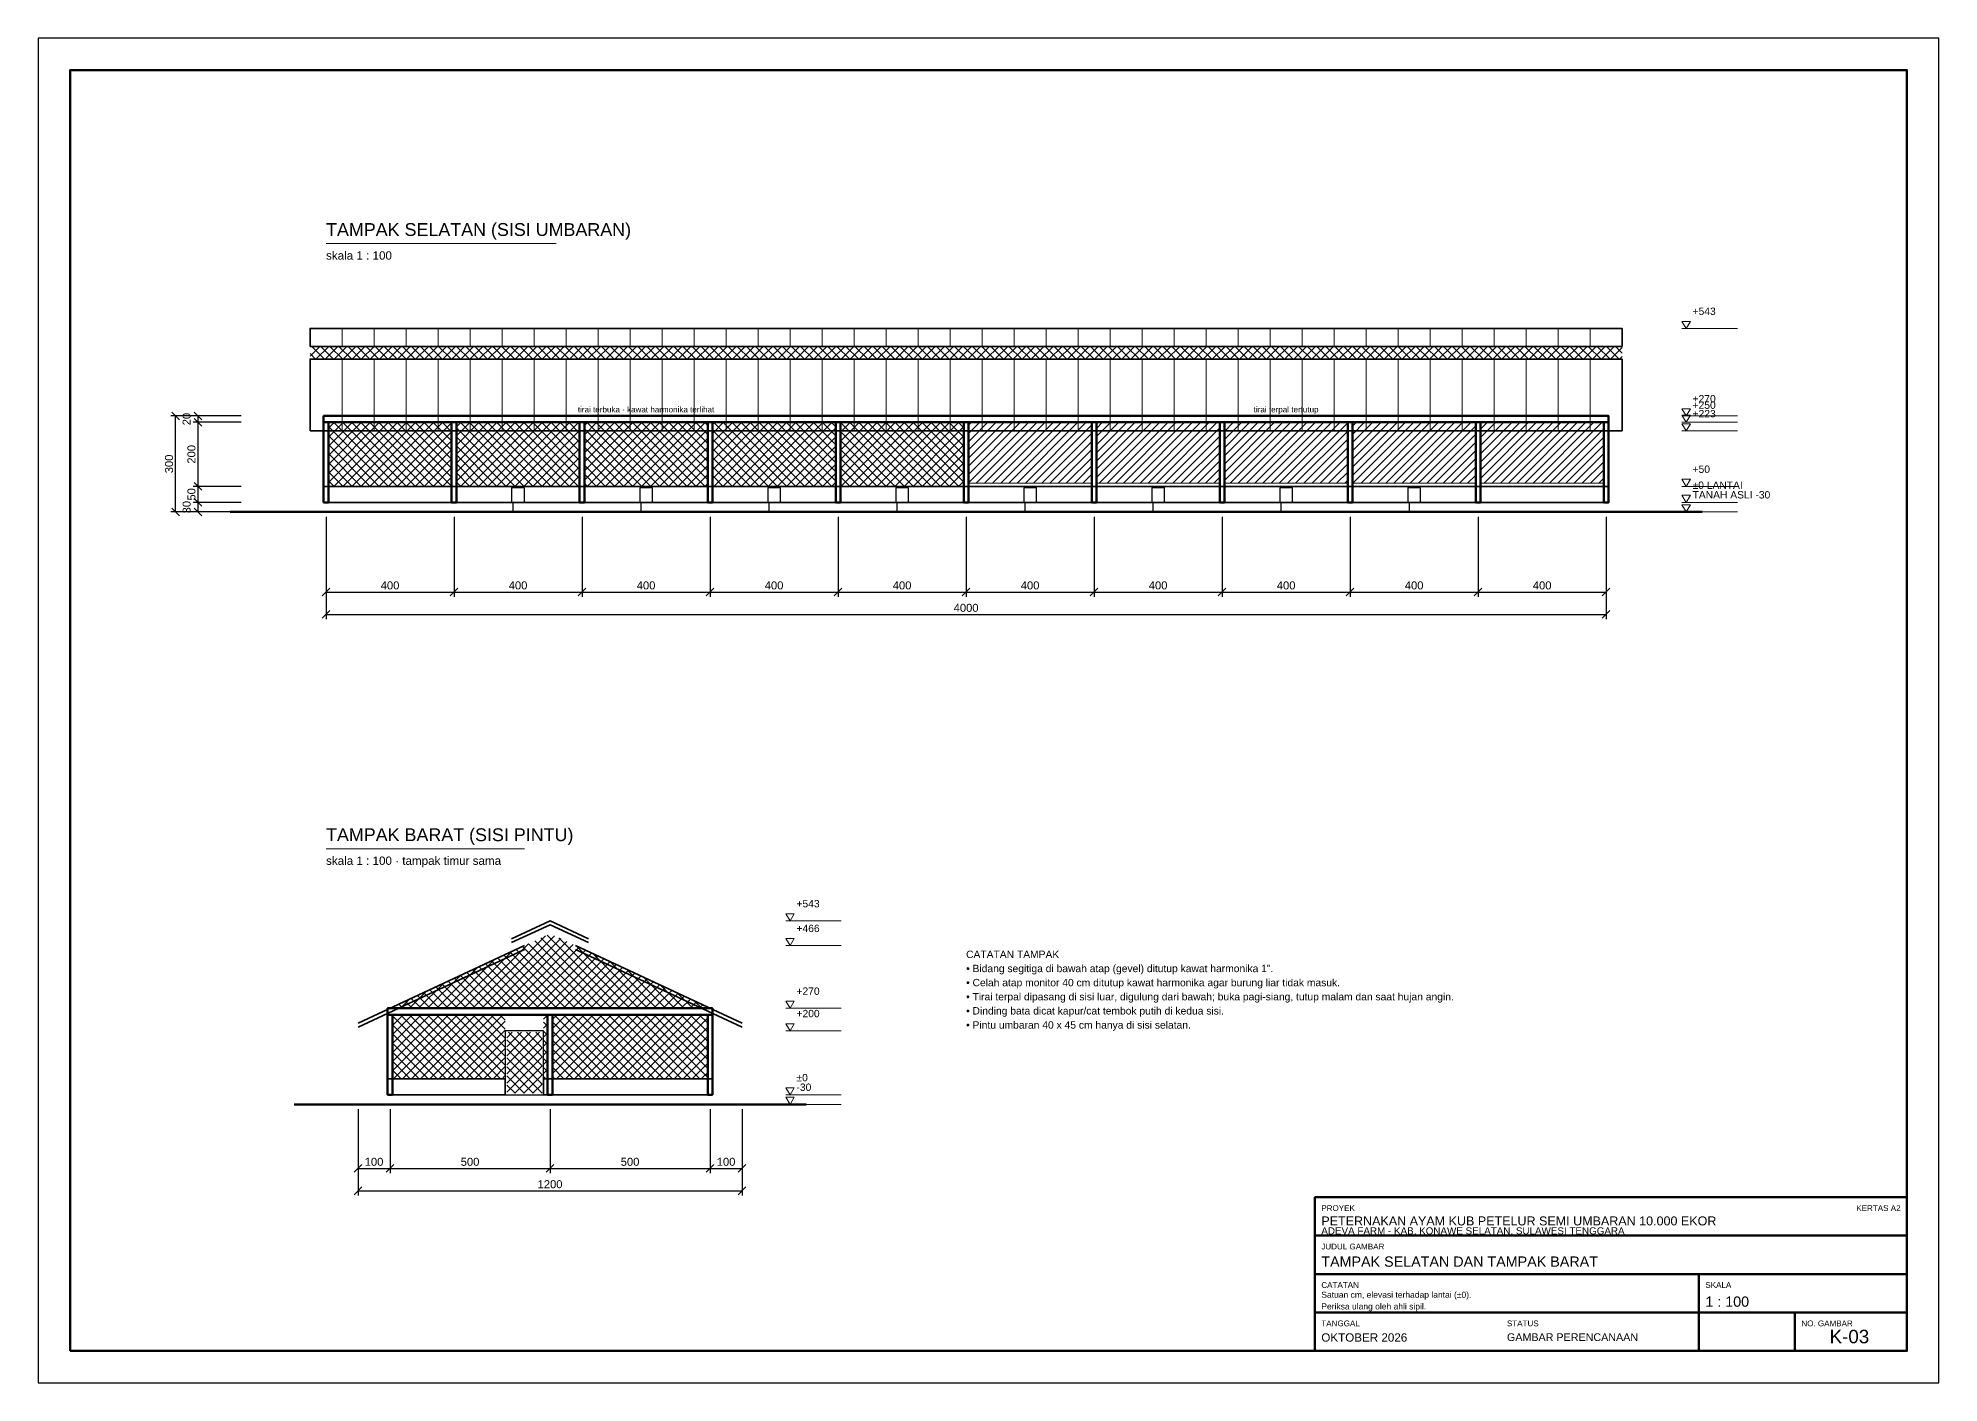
# Model space of a CAD drawing. Header units: centimetres. Extents: x 0 to 31918, y 0 to 4200.
# Drawn here: x 12880 to 18820, y 0 to 4200 of the extents above; entities that cross this region are included whole.
import ezdxf
from ezdxf.enums import TextEntityAlignment as Align

# ---------------------------------------------------------------- set-up
doc = ezdxf.new("R2010")
doc.units = ezdxf.units.CM
for name, color, linetype, lineweight in [('A-ATAP', 5, 'CONTINUOUS', 35), ('A-DIM', 140, 'CONTINUOUS', 13), ('A-DINDING', 32, 'CONTINUOUS', 35), ('A-FRAME', 7, 'CONTINUOUS', 50), ('A-HATCH', 8, 'CONTINUOUS', 9), ('A-KAYU', 32, 'CONTINUOUS', 25), ('A-PERABOT', 8, 'CONTINUOUS', 18), ('A-STRUKTUR', 7, 'CONTINUOUS', 50), ('A-TANAH', 34, 'CONTINUOUS', 18), ('A-TEKS', 7, 'CONTINUOUS', 18)]:
    doc.layers.add(name, color=color, linetype=linetype, lineweight=lineweight)
doc.styles.add('ARIAL', font='arial.ttf')
doc.dimstyles.new('D100', dxfattribs={"dimtxt": 25, "dimasz": 20, "dimexe": 15, "dimexo": 15, "dimgap": 8, "dimtad": 1, "dimdec": 0, "dimtxsty": 'ARIAL', "dimtsz": 12, "dimcen": 2.5, "dimclrd": 140, "dimclre": 140, "dimclrt": 250, "dimazin": 3, "dimtfac": 1, "dimtmove": 0, "dimatfit": 3})

msp = doc.modelspace()

# ---------------------------------------------------------------- hatches: boundary and pattern name
at = {"layer": 'A-HATCH'}
h = msp.add_hatch(dxfattribs=at)
h.set_pattern_fill('ANSI37', scale=6.3)
h.paths.add_polyline_path([(13730, 3197.2), (17830, 3197.2), (17830, 3237.2), (13730, 3237.2)])
h = msp.add_hatch(dxfattribs=at)
h.set_pattern_fill('ANSI37', scale=6.3)
h.paths.add_polyline_path([(13787.5, 2800), (14172.5, 2800), (14172.5, 3000), (13787.5, 3000)])
h = msp.add_hatch(dxfattribs=at)
h.set_pattern_fill('ANSI37', scale=6.3)
h.paths.add_polyline_path([(14187.5, 2800), (14572.5, 2800), (14572.5, 3000), (14187.5, 3000)])
h = msp.add_hatch(dxfattribs=at)
h.set_pattern_fill('ANSI37', scale=6.3)
h.paths.add_polyline_path([(14587.5, 2800), (14972.5, 2800), (14972.5, 3000), (14587.5, 3000)])
h = msp.add_hatch(dxfattribs=at)
h.set_pattern_fill('ANSI37', scale=6.3)
h.paths.add_polyline_path([(14987.5, 2800), (15372.5, 2800), (15372.5, 3000), (14987.5, 3000)])
h = msp.add_hatch(dxfattribs=at)
h.set_pattern_fill('ANSI37', scale=6.3)
h.paths.add_polyline_path([(15387.5, 2800), (15772.5, 2800), (15772.5, 3000), (15387.5, 3000)])
h = msp.add_hatch(dxfattribs=at)
h.set_pattern_fill('ANSI31', scale=5.7)
h.paths.add_polyline_path([(15787.5, 2810), (16172.5, 2810), (16172.5, 3000), (15787.5, 3000)])
h = msp.add_hatch(dxfattribs=at)
h.set_pattern_fill('ANSI31', scale=5.7)
h.paths.add_polyline_path([(16187.5, 2810), (16572.5, 2810), (16572.5, 3000), (16187.5, 3000)])
h = msp.add_hatch(dxfattribs=at)
h.set_pattern_fill('ANSI31', scale=5.7)
h.paths.add_polyline_path([(16587.5, 2810), (16972.5, 2810), (16972.5, 3000), (16587.5, 3000)])
h = msp.add_hatch(dxfattribs=at)
h.set_pattern_fill('ANSI31', scale=5.7)
h.paths.add_polyline_path([(16987.5, 2810), (17372.5, 2810), (17372.5, 3000), (16987.5, 3000)])
h = msp.add_hatch(dxfattribs=at)
h.set_pattern_fill('ANSI31', scale=5.7)
h.paths.add_polyline_path([(17387.5, 2810), (17772.5, 2810), (17772.5, 3000), (17387.5, 3000)])
h = msp.add_hatch(dxfattribs=at)
h.set_pattern_fill('ANSI37', scale=6.3)
h.paths.add_polyline_path([(13980, 1170), (14480, 1403.15), (14980, 1170)])
h = msp.add_hatch(dxfattribs=at)
h.set_pattern_fill('ANSI37', scale=6.3)
h.paths.add_polyline_path([(13987.5, 950), (14340, 950), (14340, 1150), (13987.5, 1150)])
h = msp.add_hatch(dxfattribs=at)
h.set_pattern_fill('ANSI37', scale=6.3)
h.paths.add_polyline_path([(14460, 950), (14472.5, 950), (14472.5, 1150), (14460, 1150)])
h = msp.add_hatch(dxfattribs=at)
h.set_pattern_fill('ANSI37', scale=6.3)
h.paths.add_polyline_path([(14487.5, 950), (14972.5, 950), (14972.5, 1150), (14487.5, 1150)])
h = msp.add_hatch(dxfattribs=at)
h.set_pattern_fill('ANSI37', scale=6.3)
h.paths.add_polyline_path([(14345, 905), (14455, 905), (14455, 1095), (14345, 1095)])

# ---------------------------------------------------------------- linework, layer by layer
at = {"layer": 'A-ATAP'}
for points in [[(13730, 3237.2), (17830, 3237.2), (17830, 3293.15), (13730, 3293.15)], [(13730, 2973.37), (17830, 2973.37), (17830, 3197.2), (13730, 3197.2)]]:
    msp.add_lwpolyline(points, close=True, dxfattribs=at)
for points in [[(14360, 1387.2), (14480, 1443.15), (14600, 1387.2)], [(14360, 1375.2), (14480, 1431.15), (14600, 1375.2)], [(13880, 1123.37), (14400, 1365.85)], [(13880, 1111.37), (14400, 1353.85)], [(14560, 1365.85), (15080, 1123.37)], [(14560, 1353.85), (15080, 1111.37)]]:
    msp.add_lwpolyline(points, dxfattribs=at)
at = {"layer": 'A-DIM'}
for p, q in [((18016.8, 3293.15), (18190, 3293.15)), ((18016.8, 3020), (18190, 3020)), ((18016.8, 3000), (18190, 3000)), ((18016.8, 2973.37), (18190, 2973.37)), ((18016.8, 2800), (18190, 2800)), ((18016.8, 2750), (18190, 2750)), ((18016.8, 2720), (18190, 2720)), ((15216.8, 1443.15), (15390, 1443.15)), ((15216.8, 1365.85), (15390, 1365.85)), ((15216.8, 1170), (15390, 1170)), ((15216.8, 1100), (15390, 1100)), ((15216.8, 900), (15390, 900)), ((15216.8, 870), (15390, 870))]:
    msp.add_line(p, q, dxfattribs=at)
for points in [[(18030, 3293.15), (18016.8, 3315.15), (18043.2, 3315.15)], [(18030, 3020), (18016.8, 3042), (18043.2, 3042)], [(18030, 3000), (18016.8, 3022), (18043.2, 3022)], [(18030, 2973.37), (18016.8, 2995.37), (18043.2, 2995.37)], [(18030, 2800), (18016.8, 2822), (18043.2, 2822)], [(18030, 2750), (18016.8, 2772), (18043.2, 2772)], [(18030, 2720), (18016.8, 2742), (18043.2, 2742)], [(15230, 1443.15), (15216.8, 1465.15), (15243.2, 1465.15)], [(15230, 1365.85), (15216.8, 1387.85), (15243.2, 1387.85)], [(15230, 1170), (15216.8, 1192), (15243.2, 1192)], [(15230, 1100), (15216.8, 1122), (15243.2, 1122)], [(15230, 900), (15216.8, 922), (15243.2, 922)], [(15230, 870), (15216.8, 892), (15243.2, 892)]]:
    msp.add_lwpolyline(points, close=True, dxfattribs=at)
at = {"layer": 'A-DINDING'}
for points in [[(13773, 2750), (17787, 2750), (17787, 2800), (13773, 2800)], [(13973, 900), (14340, 900), (14340, 950), (13973, 950)], [(14460, 900), (14987, 900), (14987, 950), (14460, 950)]]:
    msp.add_lwpolyline(points, close=True, dxfattribs=at)
at = {"layer": 'A-FRAME'}
for p, q in [((16870, 460), (18720, 460)), ((16870, 340), (18720, 340)), ((18070, 100), (18070, 340)), ((16870, 220), (18720, 220)), ((18370, 100), (18370, 220))]:
    msp.add_line(p, q, dxfattribs=at)
at = {"layer": 'A-FRAME', "lineweight": 25}
msp.add_lwpolyline([(12880, 0), (18820, 0), (18820, 4200), (12880, 4200)], close=True, dxfattribs=at)
at = {"layer": 'A-FRAME'}
for points in [[(12980, 100), (18720, 100), (18720, 4100), (12980, 4100)], [(16870, 100), (18720, 100), (18720, 580), (16870, 580)]]:
    msp.add_lwpolyline(points, close=True, dxfattribs=at)
at = {"layer": 'A-HATCH'}
for p, q in [((13830, 3237.2), (13830, 3293.15)), ((13930, 3237.2), (13930, 3293.15)), ((14030, 3237.2), (14030, 3293.15)), ((14130, 3237.2), (14130, 3293.15)), ((14230, 3237.2), (14230, 3293.15)), ((14330, 3237.2), (14330, 3293.15)), ((14430, 3237.2), (14430, 3293.15)), ((14530, 3237.2), (14530, 3293.15)), ((14630, 3237.2), (14630, 3293.15)), ((14730, 3237.2), (14730, 3293.15)), ((14830, 3237.2), (14830, 3293.15)), ((14930, 3237.2), (14930, 3293.15)), ((15030, 3237.2), (15030, 3293.15)), ((15130, 3237.2), (15130, 3293.15)), ((15230, 3237.2), (15230, 3293.15)), ((15330, 3237.2), (15330, 3293.15)), ((15430, 3237.2), (15430, 3293.15)), ((15530, 3237.2), (15530, 3293.15)), ((15630, 3237.2), (15630, 3293.15)), ((15730, 3237.2), (15730, 3293.15)), ((15830, 3237.2), (15830, 3293.15)), ((15930, 3237.2), (15930, 3293.15)), ((16030, 3237.2), (16030, 3293.15)), ((16130, 3237.2), (16130, 3293.15)), ((16230, 3237.2), (16230, 3293.15)), ((16330, 3237.2), (16330, 3293.15)), ((16430, 3237.2), (16430, 3293.15)), ((16530, 3237.2), (16530, 3293.15)), ((16630, 3237.2), (16630, 3293.15)), ((16730, 3237.2), (16730, 3293.15)), ((16830, 3237.2), (16830, 3293.15)), ((16930, 3237.2), (16930, 3293.15)), ((17030, 3237.2), (17030, 3293.15)), ((17130, 3237.2), (17130, 3293.15)), ((17230, 3237.2), (17230, 3293.15)), ((17330, 3237.2), (17330, 3293.15)), ((17430, 3237.2), (17430, 3293.15)), ((17530, 3237.2), (17530, 3293.15)), ((17630, 3237.2), (17630, 3293.15)), ((17730, 3237.2), (17730, 3293.15)), ((13830, 2973.37), (13830, 3197.2)), ((13930, 2973.37), (13930, 3197.2)), ((14030, 2973.37), (14030, 3197.2)), ((14130, 2973.37), (14130, 3197.2)), ((14230, 2973.37), (14230, 3197.2)), ((14330, 2973.37), (14330, 3197.2)), ((14430, 2973.37), (14430, 3197.2)), ((14530, 2973.37), (14530, 3197.2)), ((14630, 2973.37), (14630, 3197.2)), ((14730, 2973.37), (14730, 3197.2)), ((14830, 2973.37), (14830, 3197.2)), ((14930, 2973.37), (14930, 3197.2)), ((15030, 2973.37), (15030, 3197.2)), ((15130, 2973.37), (15130, 3197.2)), ((15230, 2973.37), (15230, 3197.2)), ((15330, 2973.37), (15330, 3197.2)), ((15430, 2973.37), (15430, 3197.2)), ((15530, 2973.37), (15530, 3197.2)), ((15630, 2973.37), (15630, 3197.2)), ((15730, 2973.37), (15730, 3197.2)), ((15830, 2973.37), (15830, 3197.2)), ((15930, 2973.37), (15930, 3197.2)), ((16030, 2973.37), (16030, 3197.2)), ((16130, 2973.37), (16130, 3197.2)), ((16230, 2973.37), (16230, 3197.2)), ((16330, 2973.37), (16330, 3197.2)), ((16430, 2973.37), (16430, 3197.2)), ((16530, 2973.37), (16530, 3197.2)), ((16630, 2973.37), (16630, 3197.2)), ((16730, 2973.37), (16730, 3197.2)), ((16830, 2973.37), (16830, 3197.2)), ((16930, 2973.37), (16930, 3197.2)), ((17030, 2973.37), (17030, 3197.2)), ((17130, 2973.37), (17130, 3197.2)), ((17230, 2973.37), (17230, 3197.2)), ((17330, 2973.37), (17330, 3197.2)), ((17430, 2973.37), (17430, 3197.2)), ((17530, 2973.37), (17530, 3197.2)), ((17630, 2973.37), (17630, 3197.2)), ((17730, 2973.37), (17730, 3197.2))]:
    msp.add_line(p, q, dxfattribs=at)
at = {"layer": 'A-KAYU'}
for p, q in [((14365, 2720), (14365, 2750)), ((14765, 2720), (14765, 2750)), ((15165, 2720), (15165, 2750)), ((15565, 2720), (15565, 2750)), ((15965, 2720), (15965, 2750)), ((16365, 2720), (16365, 2750)), ((16765, 2720), (16765, 2750)), ((17165, 2720), (17165, 2750))]:
    msp.add_line(p, q, dxfattribs=at)
for points in [[(14360, 2750), (14400, 2750), (14400, 2795), (14360, 2795)], [(14760, 2750), (14800, 2750), (14800, 2795), (14760, 2795)], [(15160, 2750), (15200, 2750), (15200, 2795), (15160, 2795)], [(15560, 2750), (15600, 2750), (15600, 2795), (15560, 2795)], [(15960, 2750), (16000, 2750), (16000, 2795), (15960, 2795)], [(16360, 2750), (16400, 2750), (16400, 2795), (16360, 2795)], [(16760, 2750), (16800, 2750), (16800, 2795), (16760, 2795)], [(17160, 2750), (17200, 2750), (17200, 2795), (17160, 2795)], [(14340, 900), (14460, 900), (14460, 1100), (14340, 1100)]]:
    msp.add_lwpolyline(points, close=True, dxfattribs=at)
at = {"layer": 'A-PERABOT'}
for points in [[(15787.5, 2810), (16172.5, 2810), (16172.5, 3000), (15787.5, 3000)], [(16187.5, 2810), (16572.5, 2810), (16572.5, 3000), (16187.5, 3000)], [(16587.5, 2810), (16972.5, 2810), (16972.5, 3000), (16587.5, 3000)], [(16987.5, 2810), (17372.5, 2810), (17372.5, 3000), (16987.5, 3000)], [(17387.5, 2810), (17772.5, 2810), (17772.5, 3000), (17387.5, 3000)]]:
    msp.add_lwpolyline(points, close=True, dxfattribs=at)
at = {"layer": 'A-STRUKTUR'}
for points in [[(13772.5, 3000), (17787.5, 3000), (17787.5, 3020), (13772.5, 3020)], [(13772.5, 2750), (13787.5, 2750), (13787.5, 3000), (13772.5, 3000)], [(14172.5, 2750), (14187.5, 2750), (14187.5, 3000), (14172.5, 3000)], [(14572.5, 2750), (14587.5, 2750), (14587.5, 3000), (14572.5, 3000)], [(14972.5, 2750), (14987.5, 2750), (14987.5, 3000), (14972.5, 3000)], [(15372.5, 2750), (15387.5, 2750), (15387.5, 3000), (15372.5, 3000)], [(15772.5, 2750), (15787.5, 2750), (15787.5, 3000), (15772.5, 3000)], [(16172.5, 2750), (16187.5, 2750), (16187.5, 3000), (16172.5, 3000)], [(16572.5, 2750), (16587.5, 2750), (16587.5, 3000), (16572.5, 3000)], [(16972.5, 2750), (16987.5, 2750), (16987.5, 3000), (16972.5, 3000)], [(17372.5, 2750), (17387.5, 2750), (17387.5, 3000), (17372.5, 3000)], [(17772.5, 2750), (17787.5, 2750), (17787.5, 3000), (17772.5, 3000)], [(13972.5, 1150), (14987.5, 1150), (14987.5, 1170), (13972.5, 1170)], [(13972.5, 900), (13987.5, 900), (13987.5, 1150), (13972.5, 1150)], [(14472.5, 900), (14487.5, 900), (14487.5, 1150), (14472.5, 1150)], [(14972.5, 900), (14987.5, 900), (14987.5, 1150), (14972.5, 1150)]]:
    msp.add_lwpolyline(points, close=True, dxfattribs=at)
at = {"layer": 'A-TANAH', "lineweight": 50}
for p, q in [((13480, 2720), (18080, 2720)), ((13680, 870), (15280, 870))]:
    msp.add_line(p, q, dxfattribs=at)
at = {"layer": 'A-TEKS'}
for p, q in [((13780, 3558), (14499.2, 3558)), ((13780, 1668), (14400, 1668))]:
    msp.add_line(p, q, dxfattribs=at)

# ---------------------------------------------------------------- texts
at = {"layer": 'A-TEKS', "style": 'ARIAL'}
for s, height, p in [('TAMPAK SELATAN (SISI UMBARAN)', 40, (13780, 3570)), ('+543', 23, (18050, 3328.35)), ('+270', 23, (18050, 3055.2)), ('+250', 23, (18050, 3035.2)), ('+223', 23, (18050, 3008.57)), ('+50', 23, (18050, 2835.2)), ('±0 LANTAI', 23, (18050, 2785.2)), ('TANAH ASLI -30', 23, (18050, 2755.2)), ('TAMPAK BARAT (SISI PINTU)', 40, (13780, 1680)), ('+543', 23, (15250, 1478.35)), ('+466', 23, (15250, 1401.05)), ('+270', 23, (15250, 1205.2)), ('+200', 23, (15250, 1135.2)), ('±0', 23, (15250, 935.2)), ('-30', 23, (15250, 905.2))]:
    msp.add_text(s, height=height, dxfattribs=at).set_placement(p, align=Align.BOTTOM_LEFT)
for s, height, p in [('skala 1 : 100', 26, (13780, 3534)), ('skala 1 : 100 · tampak timur sama', 26, (13780, 1644)), ('PROYEK', 18, (16890, 555)), ('ADEVA FARM - KAB. KONAWE SELATAN, SULAWESI TENGGARA', 22, (16890, 486)), ('PETERNAKAN AYAM KUB PETELUR SEMI UMBARAN 10.000 EKOR', 28, (16890, 520)), ('JUDUL GAMBAR', 18, (16890, 435)), ('TAMPAK SELATAN DAN TAMPAK BARAT', 32, (16890, 395)), ('CATATAN', 18, (16890, 315)), ('SKALA', 18, (18090, 315)), ('1 : 100', 32, (18090, 270)), ('TANGGAL', 18, (16890, 195)), ('STATUS', 18, (17470, 195)), ('NO. GAMBAR', 18, (18390, 195)), ('OKTOBER 2026', 26, (16890, 155)), ('GAMBAR PERENCANAAN', 24, (17470, 155))]:
    msp.add_text(s, height=height, dxfattribs=at).set_placement(p, align=Align.TOP_LEFT)
for s, height, p in [('tirai terbuka - kawat harmonika terlihat', 18, (14780, 3040)), ('tirai terpal tertutup', 18, (16780, 3040)), ('K-03', 42, (18540, 145))]:
    msp.add_text(s, height=height, dxfattribs=at).set_placement(p, align=Align.MIDDLE_CENTER)
msp.add_text('KERTAS A2', height=18, dxfattribs=at).set_placement((18700, 555), align=Align.TOP_RIGHT)
at = {"layer": 'A-TEKS', "insert": (15780, 1350), "char_height": 23, "width": 2100, "attachment_point": 1, "line_spacing_factor": 1.15, "style": 'ARIAL'}
msp.add_mtext('CATATAN TAMPAK\\P• Bidang segitiga di bawah atap (gevel) ditutup kawat harmonika 1".\\P• Celah atap monitor 40 cm ditutup kawat harmonika agar burung liar tidak masuk.\\P• Tirai terpal dipasang di sisi luar, digulung dari bawah; buka pagi-siang, tutup malam dan saat hujan angin.\\P• Dinding bata dicat kapur/cat tembok putih di kedua sisi.\\P• Pintu umbaran 40 x 45 cm hanya di sisi selatan.', dxfattribs=at)
at = {"layer": 'A-TEKS', "insert": (16890, 285), "char_height": 19, "attachment_point": 1, "line_spacing_factor": 1.15, "style": 'ARIAL'}
msp.add_mtext('Satuan cm, elevasi terhadap lantai (±0).\\PPeriksa ulang oleh ahli sipil.', dxfattribs=at)

# ---------------------------------------------------------------- dimensions: what is measured, and where the dimension line sits
at = {"layer": 'A-DIM'}
for base, p1, p2 in [((13310, 2720), (13530, 2720), (13530, 3020)), ((13380, 3000), (13530, 3000), (13530, 3020)), ((13380, 2800), (13530, 2800), (13530, 3000)), ((13380, 2750), (13530, 2750), (13530, 2800)), ((13380, 2720), (13530, 2720), (13530, 2750))]:
    msp.add_linear_dim(base=base, p1=p1, p2=p2, angle=90, dimstyle='D100', dxfattribs=at).render()
for base, p1, p2 in [((13780, 2470), (13780, 2720), (14180, 2720)), ((13780, 2400), (13780, 2720), (17780, 2720)), ((14180, 2470), (14180, 2720), (14580, 2720)), ((14580, 2470), (14580, 2720), (14980, 2720)), ((14980, 2470), (14980, 2720), (15380, 2720)), ((15380, 2470), (15380, 2720), (15780, 2720)), ((15780, 2470), (15780, 2720), (16180, 2720)), ((16180, 2470), (16180, 2720), (16580, 2720)), ((16580, 2470), (16580, 2720), (16980, 2720)), ((16980, 2470), (16980, 2720), (17380, 2720)), ((17380, 2470), (17380, 2720), (17780, 2720)), ((13880, 670), (13880, 870), (13980, 870)), ((13880, 600), (13880, 870), (15080, 870)), ((13980, 670), (13980, 870), (14480, 870)), ((14480, 670), (14480, 870), (14980, 870)), ((14980, 670), (14980, 870), (15080, 870))]:
    msp.add_linear_dim(base=base, p1=p1, p2=p2, dimstyle='D100', dxfattribs=at).render()

doc.saveas('drawing.dxf')
